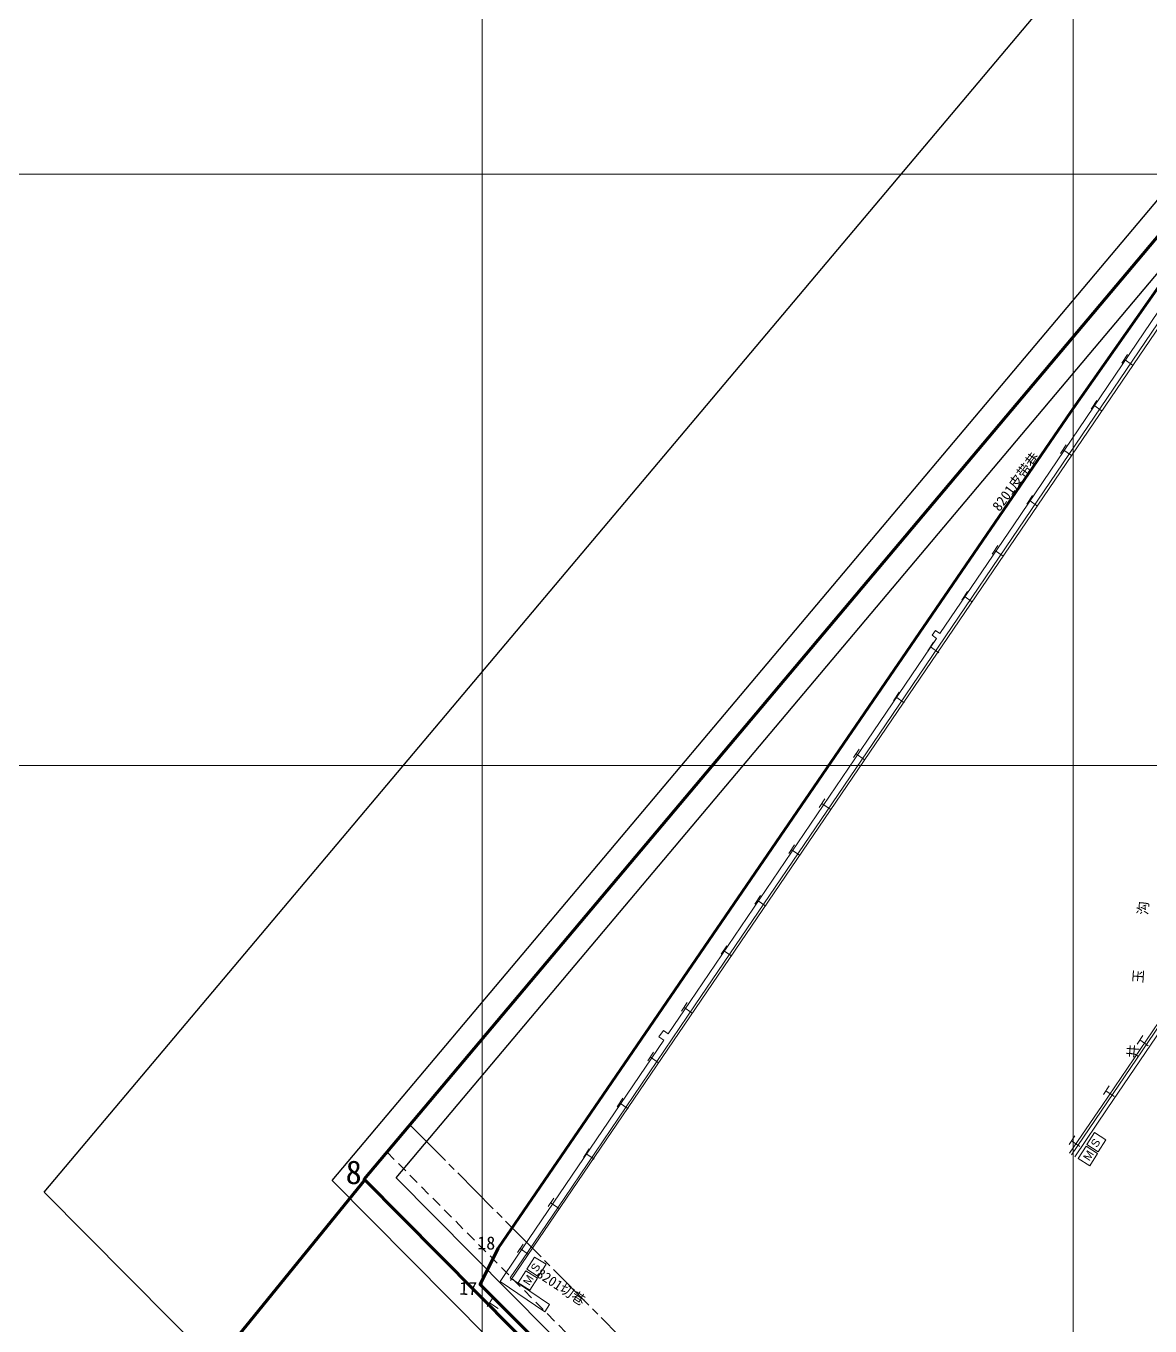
# Model space of a CAD drawing. Header units: inches. Extents: x 19725493 to 19730068, y 4137932 to 4142732.
# Drawn here: x 19726114 to 19727065, y 4140026 to 4141125 of the extents above; entities that cross this region are included whole.
import ezdxf

# ---------------------------------------------------------------- set-up
doc = ezdxf.new("R2010")
doc.units = ezdxf.units.IN
doc.header["$MEASUREMENT"] = 0
doc.linetypes.add('可采边界', pattern=[0.047, 0.02, -0.002, 0.003, -0.002, 0.02])
doc.linetypes.add('虚线', pattern=[0.0045, 0.00175, -0.001, 0.00175])
for name, color, linetype, lineweight in [('2026年下半年衔接计划', 7, 'Continuous', 0), ('sw探水警戒线', 7, 'Continuous', 15), ('主要大巷', 7, 'Continuous', 0), ('井田边界', 7, 'Continuous', 0), ('保安煤柱', 7, 'Continuous', 0), ('文字注记', 7, 'Continuous', 0), ('次要巷道', 7, 'Continuous', 0), ('煤巷', 7, 'Continuous', 0), ('经纬网', 7, 'Continuous', 0), ('防灭火', 7, 'Continuous', 5)]:
    doc.layers.add(name, color=color, linetype=linetype, lineweight=lineweight)
doc.styles.add('仿宋', font='')
doc.styles.add('宋体', font='')
doc.styles.get('仿宋').set_extended_font_data('仿宋')
doc.styles.get('宋体').set_extended_font_data('宋体')
doc.linetypes.add('井田边界', pattern='A,0.02,-0.002,0.0025,[22,8#煤防灭火系统图（7月份）.shx,S=3.93701e-05,R=0,X=0,Y=-0.0025],0.0025,-0.002,0.02', length=0.049)

msp = doc.modelspace()

# ---------------------------------------------------------------- linework, layer by layer
at = {"layer": '2026年下半年衔接计划', "color": 1, "lineweight": 100, "true_color": 0xff0000, "flags": 128}
msp.add_lwpolyline([(19727202.8, 4141090.5), (19726998, 4140799), (19726513.3, 4140091.6), (19726498.1, 4140060.9), (19726936.5, 4139624.4), (19727087.8, 4139471.4)], dxfattribs=at)
at = {"layer": 'sw探水警戒线', "color": 1, "linetype": '可采边界', "lineweight": 9, "ltscale": 2127.659574, "true_color": 0xff0000, "flags": 128}
msp.add_lwpolyline([(19726438.8, 4140196.1), (19727129.6, 4139499.6), (19727225.4, 4139617), (19727661.4, 4139372.1), (19727517, 4139223.6), (19727782.1, 4139072.1)], dxfattribs=at)
at = {"layer": 'sw探水警戒线', "color": 1, "linetype": '虚线', "ltscale": 5000, "true_color": 0xff0000, "flags": 128}
msp.add_lwpolyline([(19726419.4, 4140173), (19727131.8, 4139454.8)], dxfattribs=at)
at = {"layer": '井田边界', "color": 7, "linetype": '井田边界', "lineweight": 120, "ltscale": 5000, "flags": 128}
for points in [[(19727960, 4142240), (19728602.4, 4141822), (19729500, 4141240), (19728748, 4140132), (19729600, 4139600), (19728730, 4138390), (19728050, 4138850), (19727420, 4139210), (19727564, 4139358), (19727240, 4139540), (19727134, 4139410), (19726400, 4140150), (19727200, 4141100), (19727960, 4142240)], [(19726401, 4140149.8), (19726150, 4139841)]]:
    msp.add_lwpolyline(points, dxfattribs=at)
at = {"layer": '保安煤柱', "color": 1, "lineweight": 30, "true_color": 0xff0000}
msp.add_line((19726393.5, 4140142.3), (19726393.5, 4140142.3), dxfattribs=at)
at = {"layer": '保安煤柱', "color": 1, "linetype": 'Continuous', "lineweight": 30, "true_color": 0xff0000, "flags": 128}
for points in [[(19727903.3, 4142515.5), (19728711.4, 4141989.7), (19729780.2, 4141296.7), (19729030.2, 4140191.6), (19729887, 4139656.6), (19728778.9, 4138115.4), (19727944.2, 4138680.1), (19727096.6, 4139164.4), (19726129.2, 4140139), (19727039.8, 4141220.3), (19727903.3, 4142515.5)], [(19727954.3, 4142267.6), (19728613.3, 4141838.8), (19729528, 4141245.7), (19728776.2, 4140138), (19729628.7, 4139605.7), (19728734.9, 4138362.5), (19728039.4, 4138833), (19727387.7, 4139205.4), (19727531.5, 4139353.3), (19727244.9, 4139514.3), (19727135.5, 4139380.1), (19726372.9, 4140148.9), (19727184, 4141112), (19727954.3, 4142267.6)]]:
    msp.add_lwpolyline(points, dxfattribs=at)
at = {"layer": '保安煤柱', "color": 1, "lineweight": 30, "true_color": 0xff0000, "flags": 128}
msp.add_lwpolyline([(19728573.6, 4138520), (19728061.2, 4138866.6), (19727452.3, 4139214.5), (19727596.5, 4139362.7), (19727235.1, 4139565.7), (19727132.5, 4139439.9), (19726427.1, 4140151.1), (19726427.1, 4140151.1), (19727215.9, 4141088), (19727965.6, 4142212.5), (19727965.6, 4142212.5), (19729472, 4141234.3), (19728722.6, 4140130.2), (19728722.5, 4140130.2), (19729574.2, 4139598.4), (19728725.1, 4138417.5), (19728061.2, 4138866.6)], dxfattribs=at)
at = {"layer": '煤巷', "lineweight": 9}
for p, q in [((19726949.6, 4140703.5), (19727072.2, 4140884.2)), ((19726953.9, 4140700.6), (19727076.5, 4140881.3)), ((19726887.2, 4140611.6), (19726949.6, 4140703.5)), ((19726891.5, 4140608.7), (19726953.9, 4140700.6)), ((19726880.6, 4140610.1), (19726883.4, 4140614.2)), ((19726880.6, 4140610.1), (19726884.4, 4140607.5)), ((19726883.4, 4140614.2), (19726887.2, 4140611.6)), ((19726826, 4140521.4), (19726884.4, 4140607.5)), ((19726830.3, 4140518.5), (19726891.5, 4140608.7)), ((19726675.9, 4140300.3), (19726826, 4140521.4)), ((19726680.2, 4140297.4), (19726830.3, 4140518.5)), ((19727024.4, 4140212.5), (19727164.7, 4140419.3)), ((19727028.7, 4140209.5), (19727169.1, 4140416.4)), ((19726569.7, 4140134.6), (19726680.2, 4140297.4)), ((19726657.3, 4140273), (19726675.9, 4140300.3)), ((19726649.5, 4140270.4), (19726653.2, 4140275.8)), ((19726649.5, 4140270.4), (19726653.7, 4140267.6)), ((19726653.2, 4140275.8), (19726657.3, 4140273)), ((19726565.4, 4140137.6), (19726653.7, 4140267.6)), ((19726996.9, 4140172), (19727024.4, 4140212.5)), ((19727001.2, 4140169.1), (19727028.7, 4140209.5)), ((19726529.6, 4140084.9), (19726565.4, 4140137.6)), ((19726533.9, 4140081.9), (19726569.7, 4140134.6)), ((19726515.2, 4140063.5), (19726529.6, 4140084.9)), ((19726523.6, 4140066.6), (19726533.9, 4140081.9)), ((19726552.8, 4140038), (19726515.2, 4140063.5)), ((19726556.9, 4140044), (19726523.6, 4140066.6)), ((19726552.8, 4140038), (19726556.9, 4140044))]:
    msp.add_line(p, q, dxfattribs=at)
at = {"layer": '经纬网', "color": 18, "lineweight": 9, "true_color": 0x260000, "flags": 128}
for points in [[(19726500, 4139000), (19726500, 4142500)], [(19727000, 4139000), (19727000, 4142500)], [(19726499.9, 4139000), (19726499.9, 4141500)], [(19725999.8, 4141000), (19730000, 4141000)], [(19725999.8, 4140500), (19730000, 4140500)], [(19726500, 4139000), (19726500, 4140500)]]:
    msp.add_lwpolyline(points, dxfattribs=at)
at = {"layer": '防灭火', "color": 5, "linetype": 'Continuous', "lineweight": 5, "true_color": 0x0000ff}
for p, q in [((19726523.9, 4140064.4), (19727148.1, 4140982.1)), ((19726998.5, 4140170.7), (19727427.6, 4140802.9))]:
    msp.add_line(p, q, dxfattribs=at)
at = {"layer": '防灭火', "color": 7, "lineweight": 5}
for p, q in [((19727041.1, 4140840.3), (19727045.9, 4140847.6)), ((19727050.2, 4140838.6), (19727043.1, 4140843.6)), ((19727015.2, 4140801.4), (19727020, 4140808.7)), ((19727024.4, 4140799.7), (19727017.3, 4140804.7)), ((19726989.2, 4140763.9), (19726994, 4140771.1)), ((19726998.4, 4140762.2), (19726991.3, 4140767.2)), ((19726960.6, 4140721), (19726965.4, 4140728.3)), ((19726969.7, 4140719.4), (19726962.6, 4140724.4)), ((19726931.5, 4140678.7), (19726936.3, 4140686)), ((19726940.6, 4140677.1), (19726933.5, 4140682.1)), ((19726905.6, 4140639.9), (19726910.4, 4140647.1)), ((19726914.8, 4140638.2), (19726907.7, 4140643.2)), ((19726877, 4140597), (19726881.8, 4140604.3)), ((19726886.2, 4140595.4), (19726879.1, 4140600.3)), ((19726847.9, 4140554.7), (19726852.7, 4140562)), ((19726857, 4140553.1), (19726849.9, 4140558)), ((19726814.2, 4140506.6), (19726819, 4140513.8)), ((19726823.4, 4140504.9), (19726816.3, 4140509.9)), ((19726785.1, 4140464.5), (19726789.9, 4140471.8)), ((19726794.3, 4140462.9), (19726787.2, 4140467.8)), ((19726759.3, 4140425.6), (19726764.1, 4140432.9)), ((19726768.4, 4140424), (19726761.3, 4140428.9)), ((19726730.6, 4140382.8), (19726735.4, 4140390.1)), ((19726739.8, 4140381.1), (19726732.7, 4140386.1)), ((19726702, 4140340.3), (19726706.8, 4140347.5)), ((19726711.2, 4140338.6), (19726704.1, 4140343.6)), ((19726668.5, 4140292.3), (19726673.4, 4140299.5)), ((19726677.7, 4140290.6), (19726670.6, 4140295.6)), ((19727054.1, 4140264.4), (19727058.9, 4140271.7)), ((19726640, 4140250.3), (19726644.8, 4140257.5)), ((19727063.3, 4140262.8), (19727056.2, 4140267.8)), ((19726649.1, 4140248.6), (19726642, 4140253.6)), ((19727025.5, 4140221.6), (19727030.3, 4140228.9)), ((19727034.6, 4140219.9), (19727027.5, 4140224.9)), ((19726614.1, 4140211.4), (19726618.9, 4140218.6)), ((19726623.3, 4140209.7), (19726616.2, 4140214.7)), ((19726996.4, 4140179.3), (19727001.2, 4140186.6)), ((19727005.5, 4140177.7), (19726998.4, 4140182.6)), ((19726585.5, 4140168.5), (19726590.3, 4140175.8)), ((19726594.7, 4140166.9), (19726587.6, 4140171.8)), ((19726555.8, 4140126.9), (19726560.6, 4140134.1)), ((19726564.9, 4140125.2), (19726557.8, 4140130.2)), ((19726529.9, 4140088), (19726534.7, 4140095.2)), ((19726539.1, 4140086.3), (19726532, 4140091.3)), ((19726504.1, 4140042.3), (19726508.9, 4140049.6)), ((19726513.3, 4140040.7), (19726506.2, 4140045.6))]:
    msp.add_line(p, q, dxfattribs=at)
at = {"layer": '防灭火', "color": 1, "linetype": 'Continuous', "lineweight": 5, "true_color": 0xff0000, "flags": 128}
for points in [[(19727011.5, 4140179.3), (19727018.1, 4140189.5), (19727027.7, 4140183.3), (19727021.2, 4140173.1), (19727011.5, 4140179.3)], [(19727004.2, 4140167.7), (19727010.8, 4140177.9), (19727020.4, 4140171.7), (19727013.9, 4140161.5), (19727004.2, 4140167.7)], [(19726537.7, 4140074), (19726544.2, 4140084.2), (19726553.9, 4140078.1), (19726547.4, 4140067.8), (19726537.7, 4140074)], [(19726530.4, 4140062.4), (19726536.9, 4140072.6), (19726546.6, 4140066.4), (19726540.1, 4140056.2), (19726530.4, 4140062.4)]]:
    msp.add_lwpolyline(points, dxfattribs=at)

# ---------------------------------------------------------------- texts
at = {"layer": '2026年下半年衔接计划', "color": 1, "true_color": 0xff0000, "style": '宋体'}
for s, p in [('18', (19726495.8, 4140090.7)), ('17', (19726480.5, 4140052.3))]:
    msp.add_text(s, height=11.07, rotation=359.3833, dxfattribs=at).set_placement(p)
at = {"layer": '主要大巷', "color": 18, "true_color": 0x260000, "style": '仿宋'}
msp.add_text('8201皮带巷', height=8.5, rotation=53.5699, dxfattribs=at).set_placement((19726937.6, 4140714.3))
at = {"layer": '井田边界', "color": 7, "style": '宋体'}
msp.add_text('8', height=20, rotation=359.3833, dxfattribs=at).set_placement((19726384.3, 4140146))
at = {"layer": '文字注记', "color": 7, "style": '仿宋'}
msp.add_text('井         玉        沟       ', height=8.5, rotation=85.9706, dxfattribs=at).set_placement((19727054.3, 4140252.1))
at = {"layer": '次要巷道', "color": 7, "style": '仿宋'}
msp.add_text('8201切巷', height=8.5, rotation=326.721, dxfattribs=at).set_placement((19726545.1, 4140068.1))
at = {"layer": '防灭火', "color": 1, "true_color": 0xff0000, "attachment_point": 1, "rotation": 57.4241, "style": '宋体'}
for s, insert, char_height, width in [('\\pxsm0.96,ql;\\fArial|b0|i0;S\\f宋体|b0|i0;\\P\\f宋体|b0|i0;\\f宋体|b0|i0;\\P', (19727014.3, 4140179.9), 6.75, 6.29), ('\\pxsm0.96,ql;\\fArial|b0|i0;\\H6.75;M\\H3.375;\\f宋体|b0|i0;\\P\\f宋体|b0|i0;\\f宋体|b0|i0;\\P', (19727007.9, 4140168.6), 3.375, 7.856), ('\\pxsm0.96,ql;\\fArial|b0|i0;S\\f宋体|b0|i0;\\P\\f宋体|b0|i0;\\f宋体|b0|i0;\\P', (19726540.5, 4140074.6), 6.75, 6.29), ('\\pxsm0.96,ql;\\fArial|b0|i0;\\H6.75;M\\H3.375;\\f宋体|b0|i0;\\P\\f宋体|b0|i0;\\f宋体|b0|i0;\\P', (19726534, 4140063.3), 3.375, 7.856)]:
    msp.add_mtext(s, dxfattribs=dict(at, insert=insert, char_height=char_height, width=width))

doc.saveas('drawing.dxf')
